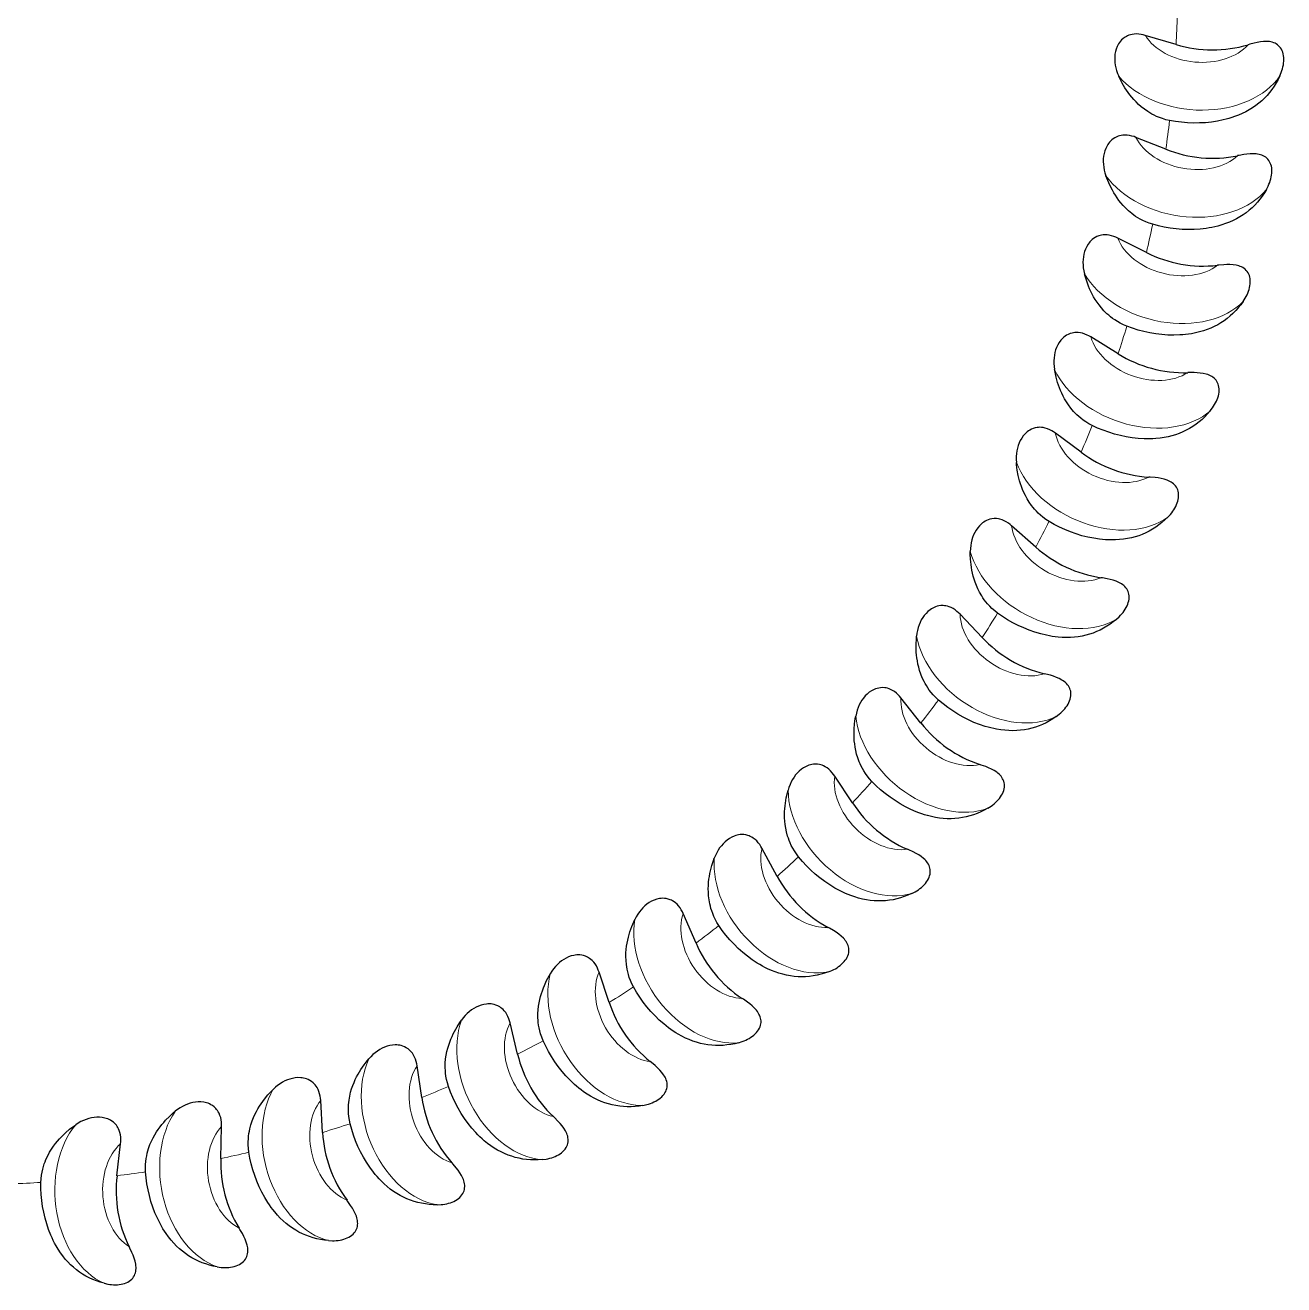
# Model space of a CAD drawing. Extents: x 89 to 510, y -61 to 440.
# Drawn here: x 470.57 to 500.37, y 179.95 to 209.77 of the extents above; entities that cross this region are included whole.
import ezdxf

# ---------------------------------------------------------------- set-up
doc = ezdxf.new("R2010")
doc.units = 0
doc.header["$LTSCALE"] = 7
doc.header["$MEASUREMENT"] = 0
doc.layers.add('8', color=252, linetype='CONTINUOUS', lineweight=15)

msp = doc.modelspace()

# ---------------------------------------------------------------- linework, layer by layer
at = {"layer": '8', "lineweight": 30, "ltscale": 0.019004}
for p, q in [((497.817, 209.309), (497.088, 209.525)), ((497.574, 206.832), (496.866, 207.111)), ((497.115, 204.385), (496.435, 204.724)), ((496.445, 201.988), (495.797, 202.385)), ((495.569, 199.658), (494.958, 200.11)), ((491.776, 193.246), (491.303, 193.841)), ((490.156, 191.357), (489.736, 191.991)), ((488.377, 189.615), (488.014, 190.283)), ((486.453, 188.036), (486.15, 188.733)), ((484.398, 186.63), (484.157, 187.35)), ((479.962, 184.38), (479.85, 185.132)), ((475.203, 182.935), (475.223, 183.695)), ((472.747, 182.529), (472.833, 183.284))]:
    msp.add_line(p, q, dxfattribs=at)
at = {"layer": '8', "lineweight": 30, "ltscale": 0.019005}
for p, q in [((494.493, 197.413), (493.924, 197.917)), ((493.225, 195.27), (492.702, 195.822)), ((482.229, 185.408), (482.052, 186.147)), ((477.614, 183.554), (477.568, 184.312))]:
    msp.add_line(p, q, dxfattribs=at)
at = {"layer": '8', "lineweight": 30}
for points in [[(497.088, 209.525), (497.04, 209.538), (496.992, 209.548), (496.935, 209.556), (496.877, 209.559), (496.825, 209.557), (496.773, 209.55), (496.734, 209.54), (496.696, 209.528), (496.667, 209.516), (496.639, 209.503), (496.594, 209.475), (496.557, 209.447), (496.526, 209.417), (496.499, 209.387), (496.476, 209.357), (496.455, 209.327), (496.438, 209.296), (496.423, 209.265), (496.398, 209.203), (496.381, 209.141), (496.37, 209.077), (496.364, 209.014), (496.363, 208.95), (496.367, 208.886), (496.376, 208.821), (496.39, 208.756), (496.408, 208.691), (496.431, 208.625), (496.459, 208.558)], [(500.272, 208.566), (500.307, 208.65), (500.322, 208.693), (500.335, 208.737), (500.346, 208.781), (500.355, 208.826), (500.361, 208.871), (500.365, 208.915), (500.366, 208.96), (500.364, 209.003), (500.359, 209.045), (500.351, 209.086), (500.34, 209.126), (500.326, 209.162), (500.309, 209.196), (500.29, 209.228), (500.267, 209.256), (500.243, 209.282), (500.216, 209.304), (500.188, 209.323), (500.158, 209.339), (500.127, 209.353), (500.094, 209.363), (500.061, 209.371), (500.027, 209.377), (499.992, 209.381), (499.957, 209.382), (499.885, 209.38), (499.812, 209.372), (499.739, 209.36), (499.667, 209.343), (499.558, 209.314), (499.522, 209.304)], [(497.662, 207.51), (497.577, 207.529), (497.494, 207.554), (497.424, 207.578), (497.356, 207.607), (497.299, 207.634), (497.243, 207.663), (497.195, 207.69), (497.148, 207.72), (497.065, 207.777), (496.993, 207.834), (496.928, 207.892), (496.869, 207.949), (496.816, 208.005), (496.767, 208.062), (496.722, 208.118), (496.68, 208.174), (496.642, 208.229), (496.606, 208.285), (496.541, 208.395), (496.484, 208.504), (496.459, 208.558)], [(499.199, 207.602), (499.133, 207.579), (499.067, 207.559), (499, 207.54), (498.932, 207.523), (498.794, 207.495), (498.654, 207.474), (498.512, 207.459), (498.369, 207.452), (498.226, 207.451), (498.083, 207.456), (497.941, 207.468), (497.801, 207.486), (497.662, 207.51)], [(496.866, 207.111), (496.82, 207.128), (496.772, 207.142), (496.716, 207.155), (496.659, 207.163), (496.607, 207.165), (496.554, 207.162), (496.515, 207.157), (496.476, 207.147), (496.446, 207.138), (496.417, 207.127), (496.37, 207.104), (496.33, 207.078), (496.297, 207.052), (496.267, 207.025), (496.241, 206.997), (496.219, 206.968), (496.199, 206.939), (496.181, 206.91), (496.151, 206.85), (496.128, 206.789), (496.111, 206.727), (496.1, 206.664), (496.094, 206.601), (496.092, 206.536), (496.096, 206.471), (496.103, 206.405), (496.116, 206.338), (496.133, 206.271), (496.155, 206.202)], [(499.954, 205.877), (499.996, 205.958), (500.015, 206), (500.032, 206.042), (500.047, 206.085), (500.059, 206.129), (500.07, 206.173), (500.077, 206.217), (500.082, 206.261), (500.084, 206.305), (500.083, 206.347), (500.079, 206.389), (500.071, 206.429), (500.061, 206.467), (500.047, 206.502), (500.03, 206.535), (500.01, 206.566), (499.988, 206.593), (499.963, 206.617), (499.937, 206.639), (499.908, 206.658), (499.878, 206.674), (499.847, 206.687), (499.814, 206.698), (499.781, 206.707), (499.746, 206.714), (499.711, 206.718), (499.64, 206.722), (499.567, 206.721), (499.493, 206.715), (499.419, 206.705), (499.308, 206.685), (499.271, 206.678)], [(497.262, 205.053), (497.18, 205.079), (497.099, 205.111), (497.032, 205.142), (496.966, 205.176), (496.912, 205.208), (496.859, 205.241), (496.813, 205.273), (496.769, 205.307), (496.691, 205.371), (496.624, 205.434), (496.564, 205.497), (496.511, 205.559), (496.462, 205.62), (496.419, 205.68), (496.379, 205.74), (496.342, 205.8), (496.308, 205.858), (496.277, 205.917), (496.223, 206.032), (496.176, 206.146), (496.155, 206.202)], [(498.801, 205.01), (498.734, 204.994), (498.666, 204.979), (498.598, 204.966), (498.529, 204.956), (498.389, 204.939), (498.247, 204.93), (498.105, 204.928), (497.962, 204.933), (497.819, 204.944), (497.677, 204.962), (497.537, 204.986), (497.398, 205.016), (497.262, 205.053)], [(496.435, 204.724), (496.39, 204.745), (496.344, 204.764), (496.289, 204.781), (496.233, 204.794), (496.181, 204.801), (496.129, 204.803), (496.089, 204.801), (496.049, 204.795), (496.019, 204.789), (495.989, 204.78), (495.94, 204.761), (495.898, 204.739), (495.862, 204.716), (495.831, 204.691), (495.802, 204.665), (495.777, 204.639), (495.755, 204.612), (495.734, 204.584), (495.7, 204.527), (495.672, 204.468), (495.649, 204.408), (495.633, 204.347), (495.621, 204.284), (495.614, 204.22), (495.611, 204.154), (495.613, 204.088), (495.62, 204.02), (495.631, 203.952), (495.647, 203.881)], [(499.403, 203.226), (499.453, 203.303), (499.475, 203.343), (499.495, 203.384), (499.514, 203.426), (499.53, 203.468), (499.544, 203.511), (499.556, 203.555), (499.565, 203.598), (499.57, 203.641), (499.573, 203.684), (499.572, 203.725), (499.568, 203.766), (499.561, 203.805), (499.55, 203.841), (499.536, 203.876), (499.519, 203.907), (499.5, 203.937), (499.477, 203.963), (499.453, 203.987), (499.426, 204.008), (499.397, 204.027), (499.367, 204.043), (499.336, 204.057), (499.303, 204.068), (499.269, 204.078), (499.235, 204.086), (499.164, 204.096), (499.091, 204.101), (499.017, 204.101), (498.943, 204.097), (498.83, 204.088), (498.793, 204.083)], [(496.65, 202.64), (496.57, 202.674), (496.492, 202.712), (496.428, 202.749), (496.366, 202.788), (496.314, 202.825), (496.264, 202.863), (496.222, 202.899), (496.18, 202.936), (496.109, 203.007), (496.047, 203.076), (495.993, 203.143), (495.945, 203.21), (495.903, 203.275), (495.864, 203.339), (495.83, 203.402), (495.798, 203.464), (495.77, 203.526), (495.744, 203.586), (495.7, 203.706), (495.663, 203.823), (495.647, 203.881)], [(495.797, 202.385), (495.754, 202.41), (495.71, 202.432), (495.657, 202.454), (495.602, 202.472), (495.551, 202.483), (495.499, 202.49), (495.459, 202.491), (495.419, 202.489), (495.388, 202.485), (495.357, 202.479), (495.307, 202.464), (495.264, 202.446), (495.226, 202.426), (495.192, 202.404), (495.162, 202.381), (495.135, 202.357), (495.11, 202.332), (495.087, 202.306), (495.047, 202.252), (495.014, 202.196), (494.987, 202.138), (494.965, 202.078), (494.948, 202.017), (494.935, 201.954), (494.927, 201.889), (494.923, 201.822), (494.924, 201.755), (494.929, 201.685), (494.939, 201.614)], [(498.179, 202.463), (498.111, 202.453), (498.042, 202.444), (497.973, 202.437), (497.903, 202.433), (497.762, 202.429), (497.621, 202.432), (497.479, 202.443), (497.337, 202.46), (497.196, 202.483), (497.056, 202.513), (496.918, 202.55), (496.782, 202.592), (496.65, 202.64)], [(495.83, 200.289), (495.753, 200.33), (495.679, 200.375), (495.618, 200.417), (495.559, 200.462), (495.511, 200.503), (495.465, 200.545), (495.426, 200.585), (495.388, 200.625), (495.323, 200.702), (495.267, 200.776), (495.219, 200.848), (495.178, 200.918), (495.141, 200.987), (495.108, 201.054), (495.079, 201.12), (495.053, 201.185), (495.03, 201.248), (495.01, 201.311), (494.976, 201.434), (494.95, 201.555), (494.939, 201.614)], [(498.624, 200.634), (498.679, 200.706), (498.705, 200.744), (498.729, 200.783), (498.751, 200.823), (498.771, 200.864), (498.789, 200.905), (498.804, 200.948), (498.817, 200.99), (498.826, 201.032), (498.833, 201.075), (498.836, 201.116), (498.835, 201.157), (498.831, 201.196), (498.824, 201.233), (498.813, 201.269), (498.799, 201.302), (498.781, 201.333), (498.762, 201.361), (498.739, 201.387), (498.714, 201.411), (498.688, 201.432), (498.659, 201.45), (498.629, 201.467), (498.597, 201.481), (498.565, 201.494), (498.531, 201.504), (498.461, 201.521), (498.389, 201.532), (498.315, 201.539), (498.241, 201.542), (498.128, 201.542), (498.091, 201.541)], [(494.958, 200.11), (494.917, 200.138), (494.875, 200.164), (494.824, 200.191), (494.771, 200.214), (494.721, 200.229), (494.67, 200.24), (494.63, 200.245), (494.59, 200.247), (494.559, 200.245), (494.528, 200.242), (494.477, 200.231), (494.432, 200.217), (494.392, 200.201), (494.357, 200.182), (494.325, 200.161), (494.295, 200.14), (494.268, 200.117), (494.244, 200.093), (494.199, 200.043), (494.162, 199.99), (494.129, 199.935), (494.102, 199.877), (494.08, 199.817), (494.062, 199.755), (494.048, 199.691), (494.038, 199.626), (494.033, 199.558), (494.032, 199.488), (494.036, 199.416)], [(497.338, 199.98), (497.269, 199.976), (497.2, 199.973), (497.13, 199.973), (497.06, 199.974), (496.919, 199.982), (496.779, 199.998), (496.638, 200.021), (496.498, 200.05), (496.36, 200.086), (496.223, 200.128), (496.089, 200.176), (495.957, 200.23), (495.83, 200.289)], [(494.808, 198.019), (494.735, 198.067), (494.665, 198.118), (494.608, 198.165), (494.553, 198.215), (494.509, 198.26), (494.467, 198.306), (494.431, 198.349), (494.397, 198.393), (494.339, 198.475), (494.29, 198.553), (494.249, 198.629), (494.213, 198.703), (494.182, 198.774), (494.155, 198.844), (494.132, 198.912), (494.112, 198.979), (494.095, 199.045), (494.08, 199.109), (494.057, 199.234), (494.041, 199.357), (494.036, 199.416)], [(497.621, 198.119), (497.683, 198.186), (497.712, 198.222), (497.739, 198.259), (497.765, 198.296), (497.788, 198.335), (497.809, 198.375), (497.828, 198.416), (497.844, 198.457), (497.858, 198.498), (497.868, 198.54), (497.874, 198.581), (497.877, 198.622), (497.877, 198.661), (497.873, 198.699), (497.865, 198.735), (497.854, 198.77), (497.839, 198.802), (497.822, 198.832), (497.802, 198.859), (497.779, 198.885), (497.754, 198.908), (497.727, 198.929), (497.699, 198.948), (497.669, 198.966), (497.637, 198.981), (497.605, 198.994), (497.536, 199.017), (497.466, 199.034), (497.393, 199.047), (497.319, 199.057), (497.206, 199.067), (497.169, 199.069)], [(493.924, 197.917), (493.886, 197.948), (493.846, 197.978), (493.798, 198.009), (493.747, 198.036), (493.698, 198.056), (493.648, 198.072), (493.609, 198.08), (493.569, 198.085), (493.538, 198.086), (493.507, 198.086), (493.455, 198.08), (493.409, 198.07), (493.368, 198.056), (493.331, 198.041), (493.297, 198.023), (493.266, 198.004), (493.237, 197.984), (493.211, 197.962), (493.162, 197.916), (493.12, 197.867), (493.083, 197.814), (493.051, 197.759), (493.023, 197.701), (493, 197.641), (492.981, 197.579), (492.965, 197.514), (492.954, 197.447), (492.947, 197.378), (492.944, 197.306)], [(496.283, 197.58), (496.214, 197.581), (496.145, 197.585), (496.075, 197.59), (496.006, 197.598), (495.867, 197.619), (495.728, 197.646), (495.589, 197.681), (495.453, 197.723), (495.318, 197.771), (495.185, 197.825), (495.056, 197.884), (494.93, 197.949), (494.808, 198.019)], [(493.592, 195.847), (493.523, 195.901), (493.458, 195.958), (493.406, 196.01), (493.356, 196.064), (493.315, 196.113), (493.277, 196.163), (493.245, 196.208), (493.215, 196.255), (493.164, 196.342), (493.123, 196.424), (493.088, 196.504), (493.059, 196.58), (493.034, 196.654), (493.014, 196.726), (492.997, 196.796), (492.983, 196.864), (492.971, 196.931), (492.962, 196.996), (492.95, 197.123), (492.945, 197.246), (492.944, 197.306)], [(496.403, 195.701), (496.471, 195.763), (496.503, 195.796), (496.533, 195.83), (496.562, 195.865), (496.588, 195.902), (496.613, 195.94), (496.635, 195.979), (496.655, 196.018), (496.672, 196.059), (496.685, 196.099), (496.696, 196.14), (496.702, 196.18), (496.705, 196.219), (496.704, 196.257), (496.7, 196.294), (496.691, 196.329), (496.68, 196.362), (496.665, 196.394), (496.648, 196.423), (496.627, 196.45), (496.605, 196.476), (496.58, 196.499), (496.553, 196.521), (496.524, 196.54), (496.494, 196.558), (496.463, 196.575), (496.397, 196.603), (496.328, 196.627), (496.257, 196.646), (496.184, 196.662), (496.073, 196.681), (496.036, 196.687)], [(492.702, 195.822), (492.667, 195.857), (492.63, 195.89), (492.585, 195.925), (492.536, 195.956), (492.49, 195.981), (492.441, 196), (492.403, 196.012), (492.364, 196.02), (492.333, 196.024), (492.302, 196.027), (492.249, 196.025), (492.203, 196.019), (492.161, 196.009), (492.123, 195.997), (492.088, 195.982), (492.055, 195.966), (492.024, 195.948), (491.996, 195.929), (491.943, 195.888), (491.897, 195.842), (491.856, 195.793), (491.819, 195.741), (491.786, 195.686), (491.758, 195.628), (491.733, 195.568), (491.712, 195.505), (491.695, 195.439), (491.682, 195.37), (491.673, 195.299)], [(495.024, 195.281), (494.955, 195.288), (494.886, 195.298), (494.817, 195.309), (494.749, 195.323), (494.612, 195.356), (494.476, 195.395), (494.341, 195.442), (494.209, 195.496), (494.078, 195.555), (493.951, 195.62), (493.827, 195.691), (493.707, 195.767), (493.592, 195.847)], [(492.191, 193.789), (492.128, 193.848), (492.068, 193.911), (492.02, 193.968), (491.975, 194.026), (491.939, 194.078), (491.905, 194.131), (491.877, 194.179), (491.851, 194.228), (491.808, 194.319), (491.774, 194.405), (491.746, 194.487), (491.724, 194.566), (491.706, 194.641), (491.692, 194.715), (491.681, 194.786), (491.673, 194.855), (491.667, 194.923), (491.664, 194.989), (491.663, 195.116), (491.668, 195.239), (491.673, 195.299)], [(494.979, 193.399), (495.052, 193.454), (495.086, 193.484), (495.12, 193.516), (495.151, 193.549), (495.181, 193.583), (495.209, 193.618), (495.235, 193.655), (495.258, 193.693), (495.278, 193.731), (495.295, 193.77), (495.309, 193.81), (495.319, 193.849), (495.325, 193.888), (495.327, 193.926), (495.326, 193.963), (495.321, 193.999), (495.312, 194.033), (495.301, 194.066), (495.286, 194.097), (495.268, 194.126), (495.247, 194.153), (495.224, 194.178), (495.2, 194.202), (495.173, 194.224), (495.145, 194.245), (495.115, 194.264), (495.052, 194.298), (494.985, 194.327), (494.915, 194.353), (494.844, 194.375), (494.735, 194.404), (494.699, 194.413)], [(491.303, 193.841), (491.271, 193.879), (491.237, 193.915), (491.195, 193.955), (491.149, 193.99), (491.105, 194.018), (491.058, 194.042), (491.021, 194.057), (490.983, 194.069), (490.952, 194.076), (490.922, 194.08), (490.869, 194.084), (490.822, 194.081), (490.78, 194.075), (490.741, 194.066), (490.704, 194.055), (490.67, 194.042), (490.638, 194.027), (490.608, 194.01), (490.553, 193.973), (490.503, 193.932), (490.457, 193.887), (490.416, 193.838), (490.379, 193.786), (490.345, 193.731), (490.315, 193.673), (490.289, 193.612), (490.266, 193.548), (490.248, 193.481), (490.232, 193.41)], [(493.568, 193.1), (493.5, 193.114), (493.433, 193.129), (493.365, 193.147), (493.298, 193.166), (493.164, 193.211), (493.032, 193.262), (492.902, 193.321), (492.775, 193.385), (492.65, 193.456), (492.529, 193.532), (492.412, 193.613), (492.299, 193.699), (492.191, 193.789)], [(490.617, 191.861), (490.558, 191.926), (490.504, 191.993), (490.461, 192.054), (490.422, 192.116), (490.39, 192.171), (490.361, 192.227), (490.338, 192.277), (490.316, 192.328), (490.281, 192.422), (490.255, 192.511), (490.234, 192.595), (490.219, 192.675), (490.208, 192.752), (490.2, 192.827), (490.195, 192.898), (490.193, 192.968), (490.193, 193.036), (490.196, 193.102), (490.206, 193.229), (490.222, 193.351), (490.232, 193.41)], [(489.736, 191.991), (489.708, 192.031), (489.677, 192.07), (489.638, 192.113), (489.596, 192.152), (489.555, 192.184), (489.51, 192.212), (489.474, 192.23), (489.437, 192.245), (489.407, 192.254), (489.377, 192.262), (489.325, 192.27), (489.278, 192.272), (489.236, 192.269), (489.196, 192.264), (489.159, 192.256), (489.124, 192.245), (489.09, 192.233), (489.059, 192.219), (489, 192.187), (488.947, 192.15), (488.898, 192.109), (488.852, 192.064), (488.811, 192.016), (488.772, 191.964), (488.738, 191.909), (488.706, 191.85), (488.678, 191.788), (488.653, 191.723), (488.632, 191.654)], [(493.36, 191.229), (493.437, 191.278), (493.474, 191.305), (493.51, 191.333), (493.544, 191.363), (493.577, 191.395), (493.608, 191.428), (493.637, 191.462), (493.663, 191.498), (493.686, 191.535), (493.707, 191.572), (493.724, 191.61), (493.737, 191.649), (493.747, 191.687), (493.753, 191.724), (493.755, 191.761), (493.753, 191.798), (493.747, 191.832), (493.738, 191.866), (493.726, 191.898), (493.711, 191.928), (493.693, 191.957), (493.672, 191.984), (493.649, 192.01), (493.625, 192.035), (493.598, 192.058), (493.57, 192.079), (493.51, 192.119), (493.446, 192.154), (493.379, 192.185), (493.31, 192.213), (493.205, 192.252), (493.169, 192.264)], [(491.928, 191.055), (491.862, 191.074), (491.796, 191.095), (491.73, 191.119), (491.665, 191.144), (491.535, 191.2), (491.409, 191.263), (491.284, 191.332), (491.163, 191.408), (491.045, 191.489), (490.931, 191.575), (490.821, 191.666), (490.716, 191.762), (490.617, 191.861)], [(488.88, 190.078), (488.828, 190.147), (488.78, 190.219), (488.742, 190.283), (488.708, 190.349), (488.681, 190.406), (488.657, 190.464), (488.638, 190.516), (488.621, 190.569), (488.595, 190.666), (488.576, 190.757), (488.563, 190.842), (488.555, 190.923), (488.55, 191.001), (488.549, 191.076), (488.55, 191.148), (488.554, 191.217), (488.561, 191.285), (488.569, 191.35), (488.59, 191.476), (488.617, 191.596), (488.632, 191.654)], [(488.014, 190.283), (487.989, 190.326), (487.962, 190.368), (487.927, 190.413), (487.889, 190.456), (487.85, 190.492), (487.808, 190.523), (487.774, 190.545), (487.738, 190.563), (487.71, 190.575), (487.68, 190.585), (487.629, 190.597), (487.583, 190.603), (487.54, 190.605), (487.5, 190.603), (487.462, 190.598), (487.426, 190.59), (487.392, 190.581), (487.359, 190.57), (487.298, 190.543), (487.242, 190.511), (487.189, 190.475), (487.14, 190.434), (487.094, 190.389), (487.052, 190.341), (487.012, 190.289), (486.976, 190.233), (486.942, 190.174), (486.912, 190.111), (486.885, 190.045)], [(486.994, 188.452), (486.948, 188.526), (486.907, 188.602), (486.875, 188.669), (486.847, 188.737), (486.825, 188.796), (486.806, 188.856), (486.792, 188.91), (486.779, 188.964), (486.762, 189.063), (486.751, 189.155), (486.745, 189.241), (486.744, 189.323), (486.746, 189.401), (486.752, 189.475), (486.759, 189.547), (486.77, 189.616), (486.782, 189.683), (486.795, 189.747), (486.827, 189.871), (486.865, 189.988), (486.885, 190.045)], [(490.116, 189.16), (490.052, 189.185), (489.988, 189.212), (489.924, 189.241), (489.861, 189.272), (489.738, 189.339), (489.617, 189.413), (489.499, 189.493), (489.384, 189.578), (489.274, 189.67), (489.168, 189.766), (489.067, 189.866), (488.971, 189.97), (488.88, 190.078)], [(491.558, 189.209), (491.639, 189.251), (491.678, 189.275), (491.716, 189.3), (491.753, 189.327), (491.789, 189.355), (491.822, 189.385), (491.854, 189.417), (491.883, 189.45), (491.91, 189.485), (491.933, 189.52), (491.954, 189.557), (491.97, 189.594), (491.983, 189.631), (491.992, 189.668), (491.997, 189.705), (491.999, 189.741), (491.996, 189.776), (491.99, 189.81), (491.981, 189.843), (491.968, 189.875), (491.953, 189.905), (491.935, 189.934), (491.914, 189.962), (491.892, 189.988), (491.867, 190.013), (491.841, 190.037), (491.785, 190.082), (491.724, 190.122), (491.66, 190.16), (491.594, 190.194), (491.492, 190.241), (491.458, 190.256)], [(486.15, 188.733), (486.129, 188.778), (486.105, 188.821), (486.075, 188.87), (486.04, 188.916), (486.004, 188.955), (485.966, 188.99), (485.933, 189.014), (485.899, 189.035), (485.872, 189.05), (485.843, 189.062), (485.794, 189.079), (485.748, 189.089), (485.705, 189.094), (485.665, 189.096), (485.627, 189.094), (485.591, 189.09), (485.556, 189.084), (485.522, 189.075), (485.459, 189.054), (485.4, 189.027), (485.344, 188.995), (485.292, 188.959), (485.243, 188.918), (485.196, 188.874), (485.152, 188.825), (485.111, 188.773), (485.073, 188.717), (485.037, 188.657), (485.004, 188.593)], [(484.974, 186.998), (484.935, 187.075), (484.9, 187.154), (484.874, 187.224), (484.852, 187.294), (484.836, 187.355), (484.822, 187.417), (484.813, 187.471), (484.805, 187.526), (484.796, 187.626), (484.793, 187.719), (484.795, 187.805), (484.801, 187.887), (484.81, 187.964), (484.822, 188.038), (484.836, 188.109), (484.852, 188.176), (484.87, 188.242), (484.889, 188.305), (484.932, 188.425), (484.979, 188.539), (485.004, 188.593)], [(488.146, 187.43), (488.084, 187.461), (488.023, 187.493), (487.962, 187.528), (487.902, 187.564), (487.784, 187.642), (487.67, 187.726), (487.56, 187.816), (487.454, 187.911), (487.352, 188.011), (487.254, 188.116), (487.162, 188.225), (487.075, 188.337), (486.994, 188.452)], [(489.586, 187.354), (489.671, 187.388), (489.712, 187.408), (489.752, 187.43), (489.791, 187.454), (489.829, 187.479), (489.865, 187.506), (489.899, 187.535), (489.931, 187.566), (489.961, 187.598), (489.987, 187.631), (490.011, 187.665), (490.031, 187.701), (490.047, 187.737), (490.059, 187.773), (490.067, 187.809), (490.072, 187.845), (490.072, 187.88), (490.069, 187.915), (490.063, 187.948), (490.053, 187.981), (490.04, 188.013), (490.025, 188.043), (490.007, 188.072), (489.987, 188.101), (489.965, 188.128), (489.941, 188.154), (489.889, 188.203), (489.832, 188.249), (489.771, 188.292), (489.708, 188.331), (489.611, 188.388), (489.578, 188.406)], [(484.157, 187.35), (484.14, 187.397), (484.121, 187.442), (484.094, 187.494), (484.064, 187.542), (484.032, 187.584), (483.996, 187.623), (483.966, 187.649), (483.934, 187.674), (483.908, 187.69), (483.881, 187.705), (483.833, 187.726), (483.788, 187.74), (483.746, 187.749), (483.706, 187.754), (483.668, 187.756), (483.632, 187.755), (483.596, 187.752), (483.562, 187.746), (483.497, 187.731), (483.436, 187.709), (483.378, 187.682), (483.323, 187.651), (483.27, 187.614), (483.22, 187.574), (483.172, 187.53), (483.126, 187.481), (483.083, 187.429), (483.042, 187.372), (483.004, 187.311)], [(482.835, 185.724), (482.803, 185.805), (482.775, 185.887), (482.755, 185.958), (482.739, 186.031), (482.728, 186.093), (482.72, 186.155), (482.715, 186.21), (482.712, 186.266), (482.712, 186.366), (482.717, 186.459), (482.727, 186.545), (482.74, 186.625), (482.756, 186.702), (482.774, 186.774), (482.794, 186.843), (482.816, 186.909), (482.839, 186.973), (482.864, 187.034), (482.917, 187.15), (482.974, 187.259), (483.004, 187.311)], [(486.032, 185.879), (485.973, 185.915), (485.915, 185.953), (485.857, 185.992), (485.801, 186.033), (485.691, 186.121), (485.584, 186.215), (485.482, 186.314), (485.385, 186.418), (485.292, 186.527), (485.204, 186.64), (485.122, 186.756), (485.045, 186.876), (484.974, 186.998)], [(487.461, 185.677), (487.548, 185.704), (487.59, 185.721), (487.632, 185.739), (487.673, 185.759), (487.713, 185.781), (487.752, 185.805), (487.788, 185.831), (487.823, 185.858), (487.855, 185.887), (487.884, 185.918), (487.911, 185.951), (487.934, 185.984), (487.953, 186.019), (487.968, 186.054), (487.98, 186.089), (487.987, 186.124), (487.991, 186.159), (487.991, 186.194), (487.987, 186.228), (487.98, 186.261), (487.97, 186.294), (487.958, 186.326), (487.942, 186.357), (487.925, 186.386), (487.905, 186.415), (487.884, 186.444), (487.836, 186.497), (487.783, 186.548), (487.727, 186.595), (487.668, 186.641), (487.575, 186.705), (487.544, 186.726)], [(482.052, 186.147), (482.039, 186.195), (482.024, 186.242), (482.002, 186.295), (481.976, 186.346), (481.948, 186.391), (481.915, 186.432), (481.888, 186.461), (481.858, 186.488), (481.833, 186.507), (481.808, 186.525), (481.761, 186.55), (481.718, 186.568), (481.677, 186.58), (481.638, 186.589), (481.6, 186.594), (481.564, 186.596), (481.528, 186.596), (481.494, 186.593), (481.428, 186.583), (481.365, 186.567), (481.305, 186.545), (481.247, 186.519), (481.191, 186.487), (481.137, 186.452), (481.086, 186.412), (481.036, 186.367), (480.989, 186.319), (480.943, 186.266), (480.9, 186.209)], [(480.593, 184.642), (480.568, 184.725), (480.547, 184.81), (480.534, 184.882), (480.524, 184.956), (480.519, 185.018), (480.516, 185.081), (480.516, 185.137), (480.518, 185.192), (480.526, 185.293), (480.54, 185.384), (480.557, 185.469), (480.577, 185.548), (480.599, 185.623), (480.624, 185.693), (480.65, 185.761), (480.677, 185.825), (480.706, 185.886), (480.736, 185.945), (480.799, 186.056), (480.865, 186.159), (480.9, 186.209)], [(479.85, 185.132), (479.841, 185.181), (479.83, 185.229), (479.813, 185.284), (479.791, 185.337), (479.767, 185.384), (479.739, 185.428), (479.714, 185.459), (479.686, 185.489), (479.663, 185.51), (479.639, 185.529), (479.595, 185.558), (479.554, 185.58), (479.514, 185.596), (479.476, 185.608), (479.438, 185.616), (479.402, 185.621), (479.367, 185.624), (479.333, 185.625), (479.266, 185.621), (479.202, 185.61), (479.14, 185.594), (479.08, 185.572), (479.022, 185.546), (478.965, 185.515), (478.91, 185.479), (478.857, 185.44), (478.806, 185.396), (478.756, 185.347), (478.707, 185.294)], [(483.792, 184.518), (483.736, 184.559), (483.681, 184.601), (483.627, 184.646), (483.575, 184.692), (483.472, 184.789), (483.375, 184.891), (483.282, 184.999), (483.193, 185.111), (483.11, 185.228), (483.033, 185.348), (482.961, 185.471), (482.895, 185.597), (482.835, 185.724)], [(478.265, 183.76), (478.247, 183.845), (478.234, 183.931), (478.227, 184.004), (478.224, 184.078), (478.224, 184.141), (478.227, 184.204), (478.232, 184.259), (478.239, 184.314), (478.256, 184.413), (478.277, 184.504), (478.301, 184.587), (478.328, 184.664), (478.357, 184.736), (478.387, 184.804), (478.419, 184.869), (478.452, 184.93), (478.486, 184.989), (478.521, 185.045), (478.594, 185.15), (478.669, 185.247), (478.707, 185.294)], [(485.197, 184.192), (485.286, 184.212), (485.33, 184.224), (485.373, 184.239), (485.416, 184.255), (485.458, 184.274), (485.498, 184.294), (485.537, 184.316), (485.574, 184.341), (485.608, 184.367), (485.64, 184.396), (485.669, 184.426), (485.695, 184.457), (485.717, 184.49), (485.735, 184.523), (485.75, 184.557), (485.76, 184.592), (485.767, 184.626), (485.77, 184.661), (485.769, 184.695), (485.766, 184.729), (485.759, 184.762), (485.749, 184.795), (485.736, 184.827), (485.721, 184.858), (485.704, 184.889), (485.685, 184.919), (485.643, 184.976), (485.594, 185.031), (485.542, 185.084), (485.487, 185.134), (485.401, 185.206), (485.371, 185.23)], [(477.568, 184.312), (477.563, 184.362), (477.556, 184.411), (477.544, 184.467), (477.527, 184.522), (477.507, 184.57), (477.483, 184.617), (477.46, 184.65), (477.436, 184.682), (477.415, 184.705), (477.392, 184.726), (477.351, 184.759), (477.312, 184.784), (477.273, 184.804), (477.236, 184.819), (477.2, 184.83), (477.164, 184.839), (477.13, 184.845), (477.095, 184.849), (477.029, 184.85), (476.964, 184.845), (476.901, 184.834), (476.839, 184.818), (476.779, 184.797), (476.72, 184.771), (476.662, 184.741), (476.606, 184.706), (476.55, 184.666), (476.496, 184.622), (476.443, 184.573)], [(481.441, 183.357), (481.389, 183.403), (481.338, 183.45), (481.288, 183.499), (481.24, 183.549), (481.147, 183.655), (481.058, 183.765), (480.975, 183.881), (480.897, 184.001), (480.824, 184.124), (480.757, 184.25), (480.696, 184.379), (480.642, 184.51), (480.593, 184.642)], [(475.87, 183.084), (475.859, 183.17), (475.854, 183.256), (475.853, 183.33), (475.856, 183.404), (475.862, 183.467), (475.87, 183.529), (475.88, 183.584), (475.891, 183.638), (475.917, 183.736), (475.946, 183.824), (475.977, 183.904), (476.011, 183.979), (476.046, 184.048), (476.082, 184.114), (476.119, 184.175), (476.158, 184.233), (476.197, 184.289), (476.237, 184.341), (476.318, 184.44), (476.401, 184.53), (476.443, 184.573)], [(473.424, 182.619), (473.421, 182.706), (473.423, 182.792), (473.429, 182.866), (473.439, 182.94), (473.45, 183.001), (473.463, 183.063), (473.478, 183.117), (473.494, 183.17), (473.528, 183.264), (473.564, 183.349), (473.603, 183.427), (473.643, 183.498), (473.684, 183.565), (473.725, 183.626), (473.768, 183.684), (473.811, 183.739), (473.855, 183.791), (473.899, 183.84), (473.989, 183.931), (474.08, 184.014), (474.126, 184.053)], [(475.223, 183.695), (475.223, 183.744), (475.22, 183.794), (475.213, 183.851), (475.201, 183.907), (475.185, 183.957), (475.164, 184.006), (475.145, 184.041), (475.124, 184.075), (475.105, 184.099), (475.084, 184.123), (475.046, 184.159), (475.009, 184.187), (474.972, 184.21), (474.937, 184.228), (474.902, 184.243), (474.867, 184.255), (474.833, 184.264), (474.799, 184.27), (474.733, 184.278), (474.668, 184.278), (474.604, 184.273), (474.541, 184.262), (474.479, 184.246), (474.418, 184.226), (474.358, 184.2), (474.299, 184.17), (474.24, 184.136), (474.182, 184.097), (474.126, 184.053)], [(470.947, 182.369), (470.952, 182.456), (470.961, 182.542), (470.974, 182.615), (470.99, 182.687), (471.006, 182.748), (471.025, 182.808), (471.044, 182.86), (471.065, 182.912), (471.107, 183.003), (471.151, 183.084), (471.196, 183.158), (471.242, 183.226), (471.288, 183.288), (471.335, 183.346), (471.383, 183.4), (471.431, 183.451), (471.479, 183.499), (471.527, 183.544), (471.624, 183.627), (471.722, 183.701), (471.771, 183.736)], [(472.833, 183.284), (472.837, 183.333), (472.839, 183.383), (472.836, 183.44), (472.829, 183.497), (472.818, 183.549), (472.802, 183.599), (472.786, 183.636), (472.767, 183.671), (472.751, 183.697), (472.732, 183.722), (472.697, 183.762), (472.663, 183.793), (472.628, 183.819), (472.594, 183.841), (472.561, 183.858), (472.527, 183.873), (472.494, 183.885), (472.461, 183.894), (472.396, 183.908), (472.331, 183.914), (472.267, 183.914), (472.203, 183.909), (472.14, 183.898), (472.077, 183.883), (472.015, 183.863), (471.954, 183.838), (471.892, 183.809), (471.831, 183.775), (471.771, 183.736)], [(478.998, 182.406), (478.95, 182.456), (478.904, 182.507), (478.858, 182.56), (478.815, 182.615), (478.731, 182.728), (478.652, 182.846), (478.579, 182.968), (478.512, 183.094), (478.45, 183.223), (478.395, 183.355), (478.345, 183.489), (478.302, 183.624), (478.265, 183.76)], [(482.812, 182.91), (482.903, 182.922), (482.948, 182.931), (482.992, 182.941), (483.036, 182.954), (483.079, 182.969), (483.121, 182.985), (483.162, 183.004), (483.201, 183.026), (483.237, 183.049), (483.272, 183.074), (483.303, 183.102), (483.332, 183.131), (483.357, 183.161), (483.378, 183.193), (483.395, 183.226), (483.409, 183.259), (483.418, 183.293), (483.424, 183.327), (483.427, 183.361), (483.426, 183.395), (483.422, 183.429), (483.415, 183.463), (483.405, 183.496), (483.393, 183.528), (483.379, 183.56), (483.362, 183.592), (483.325, 183.653), (483.282, 183.711), (483.234, 183.768), (483.184, 183.823), (483.104, 183.903), (483.077, 183.929)], [(476.482, 181.671), (476.438, 181.725), (476.396, 181.78), (476.356, 181.837), (476.317, 181.895), (476.243, 182.015), (476.175, 182.139), (476.113, 182.268), (476.057, 182.399), (476.007, 182.533), (475.963, 182.669), (475.926, 182.807), (475.894, 182.945), (475.87, 183.084)], [(480.325, 181.841), (480.417, 181.845), (480.462, 181.849), (480.507, 181.856), (480.552, 181.865), (480.596, 181.876), (480.64, 181.889), (480.682, 181.904), (480.722, 181.922), (480.761, 181.942), (480.797, 181.964), (480.831, 181.989), (480.862, 182.015), (480.889, 182.044), (480.913, 182.073), (480.933, 182.105), (480.95, 182.137), (480.962, 182.17), (480.971, 182.203), (480.976, 182.237), (480.978, 182.271), (480.977, 182.305), (480.973, 182.339), (480.967, 182.373), (480.957, 182.406), (480.946, 182.439), (480.933, 182.472), (480.9, 182.536), (480.862, 182.598), (480.82, 182.659), (480.775, 182.718), (480.702, 182.804), (480.677, 182.832)], [(473.911, 181.158), (473.872, 181.216), (473.835, 181.274), (473.8, 181.335), (473.766, 181.396), (473.703, 181.522), (473.646, 181.652), (473.596, 181.785), (473.551, 181.921), (473.513, 182.058), (473.481, 182.198), (473.456, 182.338), (473.437, 182.479), (473.424, 182.619)], [(471.305, 180.871), (471.271, 180.932), (471.24, 180.994), (471.21, 181.057), (471.181, 181.121), (471.129, 181.252), (471.084, 181.386), (471.045, 181.523), (471.013, 181.662), (470.987, 181.803), (470.967, 181.945), (470.954, 182.087), (470.948, 182.228), (470.947, 182.369)], [(477.754, 180.993), (477.846, 180.988), (477.891, 180.989), (477.937, 180.992), (477.982, 180.997), (478.027, 181.004), (478.072, 181.013), (478.115, 181.025), (478.157, 181.039), (478.197, 181.055), (478.235, 181.074), (478.271, 181.096), (478.304, 181.119), (478.334, 181.145), (478.36, 181.173), (478.383, 181.202), (478.402, 181.233), (478.418, 181.264), (478.429, 181.297), (478.438, 181.33), (478.443, 181.364), (478.444, 181.398), (478.443, 181.432), (478.44, 181.466), (478.433, 181.5), (478.425, 181.534), (478.414, 181.568), (478.388, 181.635), (478.356, 181.7), (478.319, 181.764), (478.278, 181.827), (478.214, 181.919), (478.191, 181.95)], [(475.119, 180.371), (475.21, 180.359), (475.256, 180.356), (475.301, 180.355), (475.347, 180.356), (475.392, 180.359), (475.437, 180.364), (475.481, 180.372), (475.524, 180.382), (475.566, 180.395), (475.605, 180.411), (475.643, 180.429), (475.678, 180.45), (475.71, 180.473), (475.739, 180.498), (475.764, 180.525), (475.786, 180.554), (475.804, 180.584), (475.818, 180.616), (475.829, 180.648), (475.837, 180.681), (475.842, 180.715), (475.844, 180.749), (475.843, 180.784), (475.84, 180.818), (475.834, 180.853), (475.827, 180.887), (475.806, 180.956), (475.78, 181.024), (475.749, 181.091), (475.714, 181.157), (475.658, 181.255), (475.638, 181.287)], [(472.44, 179.982), (472.529, 179.962), (472.575, 179.955), (472.62, 179.95), (472.666, 179.947), (472.711, 179.946), (472.756, 179.947), (472.801, 179.951), (472.845, 179.958), (472.887, 179.967), (472.928, 179.979), (472.967, 179.994), (473.004, 180.012), (473.037, 180.032), (473.068, 180.055), (473.096, 180.08), (473.12, 180.106), (473.141, 180.135), (473.158, 180.165), (473.172, 180.196), (473.182, 180.229), (473.19, 180.262), (473.195, 180.296), (473.197, 180.33), (473.197, 180.364), (473.195, 180.399), (473.19, 180.434), (473.176, 180.505), (473.155, 180.575), (473.13, 180.644), (473.101, 180.713), (473.054, 180.815), (473.037, 180.849)]]:
    msp.add_lwpolyline(points, dxfattribs=at)
at = {"layer": '8', "lineweight": 13}
for start, end in [(356.8892, 358.2615), (351.8892, 353.2615), (346.8892, 348.2615), (341.8892, 343.2615), (336.8892, 338.2615), (331.8892, 333.2615), (326.8892, 328.2615), (321.8892, 323.2615), (316.8892, 318.2615), (311.8892, 313.2615), (306.8892, 308.2615), (301.8892, 303.2615), (296.8892, 298.2615), (291.8892, 293.2615), (286.8892, 288.2615), (281.8892, 283.2615), (276.8892, 278.2615), (271.8892, 273.2615)]:
    msp.add_arc((469.324, 210.858), 28.535, start, end, dxfattribs=at)
at = {"layer": '8', "lineweight": 30}
for centre, start, end in [((498.681, 212.161), 253.1503, 286.4044), ((498.682, 209.597), 248.1503, 281.4044), ((498.461, 207.043), 243.1503, 276.4044), ((498.018, 204.518), 238.1503, 271.4044), ((497.356, 202.042), 233.1503, 266.4044), ((496.481, 199.632), 228.1503, 261.4044), ((495.399, 197.308), 223.1503, 256.4044), ((494.119, 195.087), 218.1503, 251.4044), ((492.65, 192.986), 213.1503, 246.4044), ((491.003, 191.021), 208.1503, 241.4044), ((489.192, 189.207), 203.1503, 236.4044), ((487.229, 187.558), 198.1503, 231.4044), ((485.13, 186.086), 193.1503, 226.4044), ((482.911, 184.802), 188.1503, 221.4044), ((480.589, 183.717), 183.1503, 216.4044), ((478.18, 182.839), 178.1503, 211.4044), ((475.705, 182.173), 173.1503, 206.4044)]:
    msp.add_arc(centre, 2.979, start, end, dxfattribs=at)
at = {"layer": '8', "lineweight": 13, "extrusion": (0, 0, -1)}
for centre, major_axis, start_param, end_param in [((498.348, 209.866), (1.375, -0.12), 0.488633, 2.663304), ((498.299, 209.303), (2.172, -0.19), 0.373338, 2.516708), ((498.151, 207.34), (1.359, -0.24), 0.488633, 2.663304), ((498.053, 206.783), (2.147, -0.379), 0.373338, 2.516708), ((497.735, 204.841), (1.333, -0.357), 0.488633, 2.663304), ((497.588, 204.295), (2.106, -0.564), 0.373338, 2.516708), ((497.102, 202.388), (1.297, -0.472), 0.488633, 2.663304), ((496.909, 201.856), (2.049, -0.746), 0.373338, 2.516708), ((496.258, 199.999), (1.251, -0.583), 0.488633, 2.663304), ((496.019, 199.486), (1.976, -0.921), 0.373338, 2.516708), ((495.209, 197.693), (1.195, -0.69), 0.488633, 2.663304), ((494.926, 197.203), (1.888, -1.09), 0.373338, 2.516708), ((493.963, 195.487), (1.13, -0.792), 0.488633, 2.663304), ((493.639, 195.024), (1.786, -1.25), 0.373338, 2.516708), ((492.53, 193.398), (1.057, -0.887), 0.488633, 2.663304), ((492.166, 192.965), (1.67, -1.401), 0.373338, 2.516708), ((490.92, 191.442), (0.976, -0.976), 0.488633, 2.663304), ((490.52, 191.042), (1.541, -1.541), 0.373338, 2.516708), ((489.146, 189.634), (0.887, -1.057), 0.488633, 2.663304), ((488.712, 189.27), (1.401, -1.67), 0.373338, 2.516708), ((486.757, 187.662), (1.25, -1.786), 0.373338, 2.516708), ((487.22, 187.987), (0.792, -1.13), 0.488633, 2.663304), ((484.669, 186.231), (1.09, -1.888), 0.373338, 2.516708), ((485.159, 186.514), (0.69, -1.195), 0.488633, 2.663304), ((482.464, 184.987), (0.921, -1.976), 0.373338, 2.516708), ((482.977, 185.227), (0.583, -1.251), 0.488633, 2.663304), ((480.159, 183.941), (0.746, -2.049), 0.373338, 2.516708), ((480.691, 184.134), (0.472, -1.297), 0.488633, 2.663304), ((477.772, 183.099), (0.564, -2.106), 0.373338, 2.516708), ((478.319, 183.245), (0.357, -1.333), 0.488633, 2.663304), ((475.321, 182.468), (0.379, -2.147), 0.373338, 2.516708), ((472.823, 182.053), (0.19, -2.172), 0.373338, 2.516708), ((475.878, 182.566), (0.24, -1.359), 0.488633, 2.663304), ((473.387, 182.103), (0.12, -1.375), 0.488633, 2.663304)]:
    msp.add_ellipse(centre, major_axis=major_axis, ratio=0.707107, start_param=start_param, end_param=end_param, dxfattribs=at)
at = {"layer": '8', "lineweight": 30, "extrusion": (0, 0, -1)}
for centre, major_axis, start_param, end_param in [((384.057, 322.1), (-115.862, 114.05), 3.104731, 3.191025), ((394.077, 329.108), (105.481, -123.714), 6.246323, 6.332617), ((404.669, 335.216), (94.297, -132.436), 6.246323, 6.332617), ((415.754, 340.378), (82.396, -140.151), 6.246323, 6.332617), ((427.246, 344.554), (69.867, -146.799), 6.246323, 6.332617), ((439.059, 347.712), (56.807, -152.33), 6.246323, 6.332617), ((451.101, 349.829), (43.314, -156.701), 6.246323, 6.332617), ((463.283, 350.889), (29.492, -159.88), 6.246323, 6.332617), ((475.51, 350.882), (15.445, -161.842), 6.246323, 6.332617), ((487.691, 349.81), (1.281, -162.572), 6.246323, 6.332617), ((499.731, 347.681), (-12.893, -162.065), 6.246323, 6.332617), ((511.541, 344.51), (-26.969, -160.325), 6.246323, 6.332617), ((523.029, 340.322), (-40.839, -157.364), 6.246323, 6.332617), ((534.108, 335.149), (-54.399, -153.206), 6.246323, 6.332617), ((544.694, 329.029), (-67.545, -147.882), 6.246323, 6.332617), ((554.706, 322.011), (-80.176, -141.432), 6.246323, 6.332617), ((564.069, 314.146), (-92.198, -133.906), 6.246323, 6.332617)]:
    msp.add_ellipse(centre, major_axis=major_axis, ratio=0.10265, start_param=start_param, end_param=end_param, dxfattribs=at)

doc.saveas('drawing.dxf')
